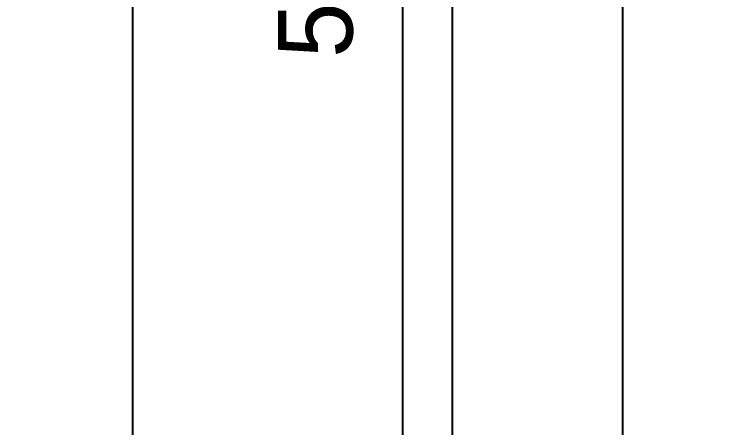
# Model space of a CAD drawing. Extents: x 731854 to 732444, y 4380981 to 4382008.
# Drawn here: x 732085.85 to 732099.99, y 4381922.46 to 4381930.79 of the extents above; entities that cross this region are included whole.
import ezdxf
from ezdxf.enums import TextEntityAlignment as Align

# ---------------------------------------------------------------- set-up
doc = ezdxf.new("R2010")
doc.units = 0
doc.layers.get('0').update_dxf_attribs({"linetype": 'CONTINUOUS'})

msp = doc.modelspace()

# ---------------------------------------------------------------- linework, layer by layer
at = {"color": 0, "linetype": 'CONTINUOUS'}
for p, q in [((732093.67, 4381881.01), (732093.67, 4381981.01)), ((732093.67, 4381881.01), (732093.67, 4381981.01)), ((732094.67, 4381881.01), (732094.67, 4381981.01)), ((732094.67, 4381881.01), (732094.67, 4381981.01))]:
    msp.add_line(p, q, dxfattribs=at)

# ---------------------------------------------------------------- texts
msp.add_text('50', height=1.5, rotation=90, dxfattribs=at).set_placement((732091.91, 4381931.02), align=Align.MIDDLE)
msp.add_text('50', height=1.5, rotation=90, dxfattribs=at).set_placement((732091.91, 4381931.02), align=Align.MIDDLE)

# ---------------------------------------------------------------- meshes
mesh = msp.add_polyface(dxfattribs=at)
corners = [(732162.5, 4380981), (731854.5, 4382007.5), (732444, 4380981), (732444, 4382007.5), (731854.5, 4380981)]
mesh.append_faces([[corners[k] for k in face] for face in [(0, 1, 4), (1, 0, 2, 3)]], dxfattribs={"vtx0": -1, "color": 0})
mesh = msp.add_polyface(dxfattribs=at)
corners = [(732145.58, 4381821), (732145.58, 4382001.5), (731864.5, 4382001.5), (731864.5, 4381821)]
mesh.append_faces([[corners[k] for k in face] for face in [(0, 1, 2, 3)]], dxfattribs={"color": 0})
mesh = msp.add_polyface(dxfattribs=at)
corners = [(732098.1, 4381828.19), (732098.1, 4381994.66), (732088.23, 4381994.66), (732088.23, 4381828.19)]
mesh.append_faces([[corners[k] for k in face] for face in [(0, 1, 2, 3)]], dxfattribs={"color": 0})

doc.saveas('drawing.dxf')
